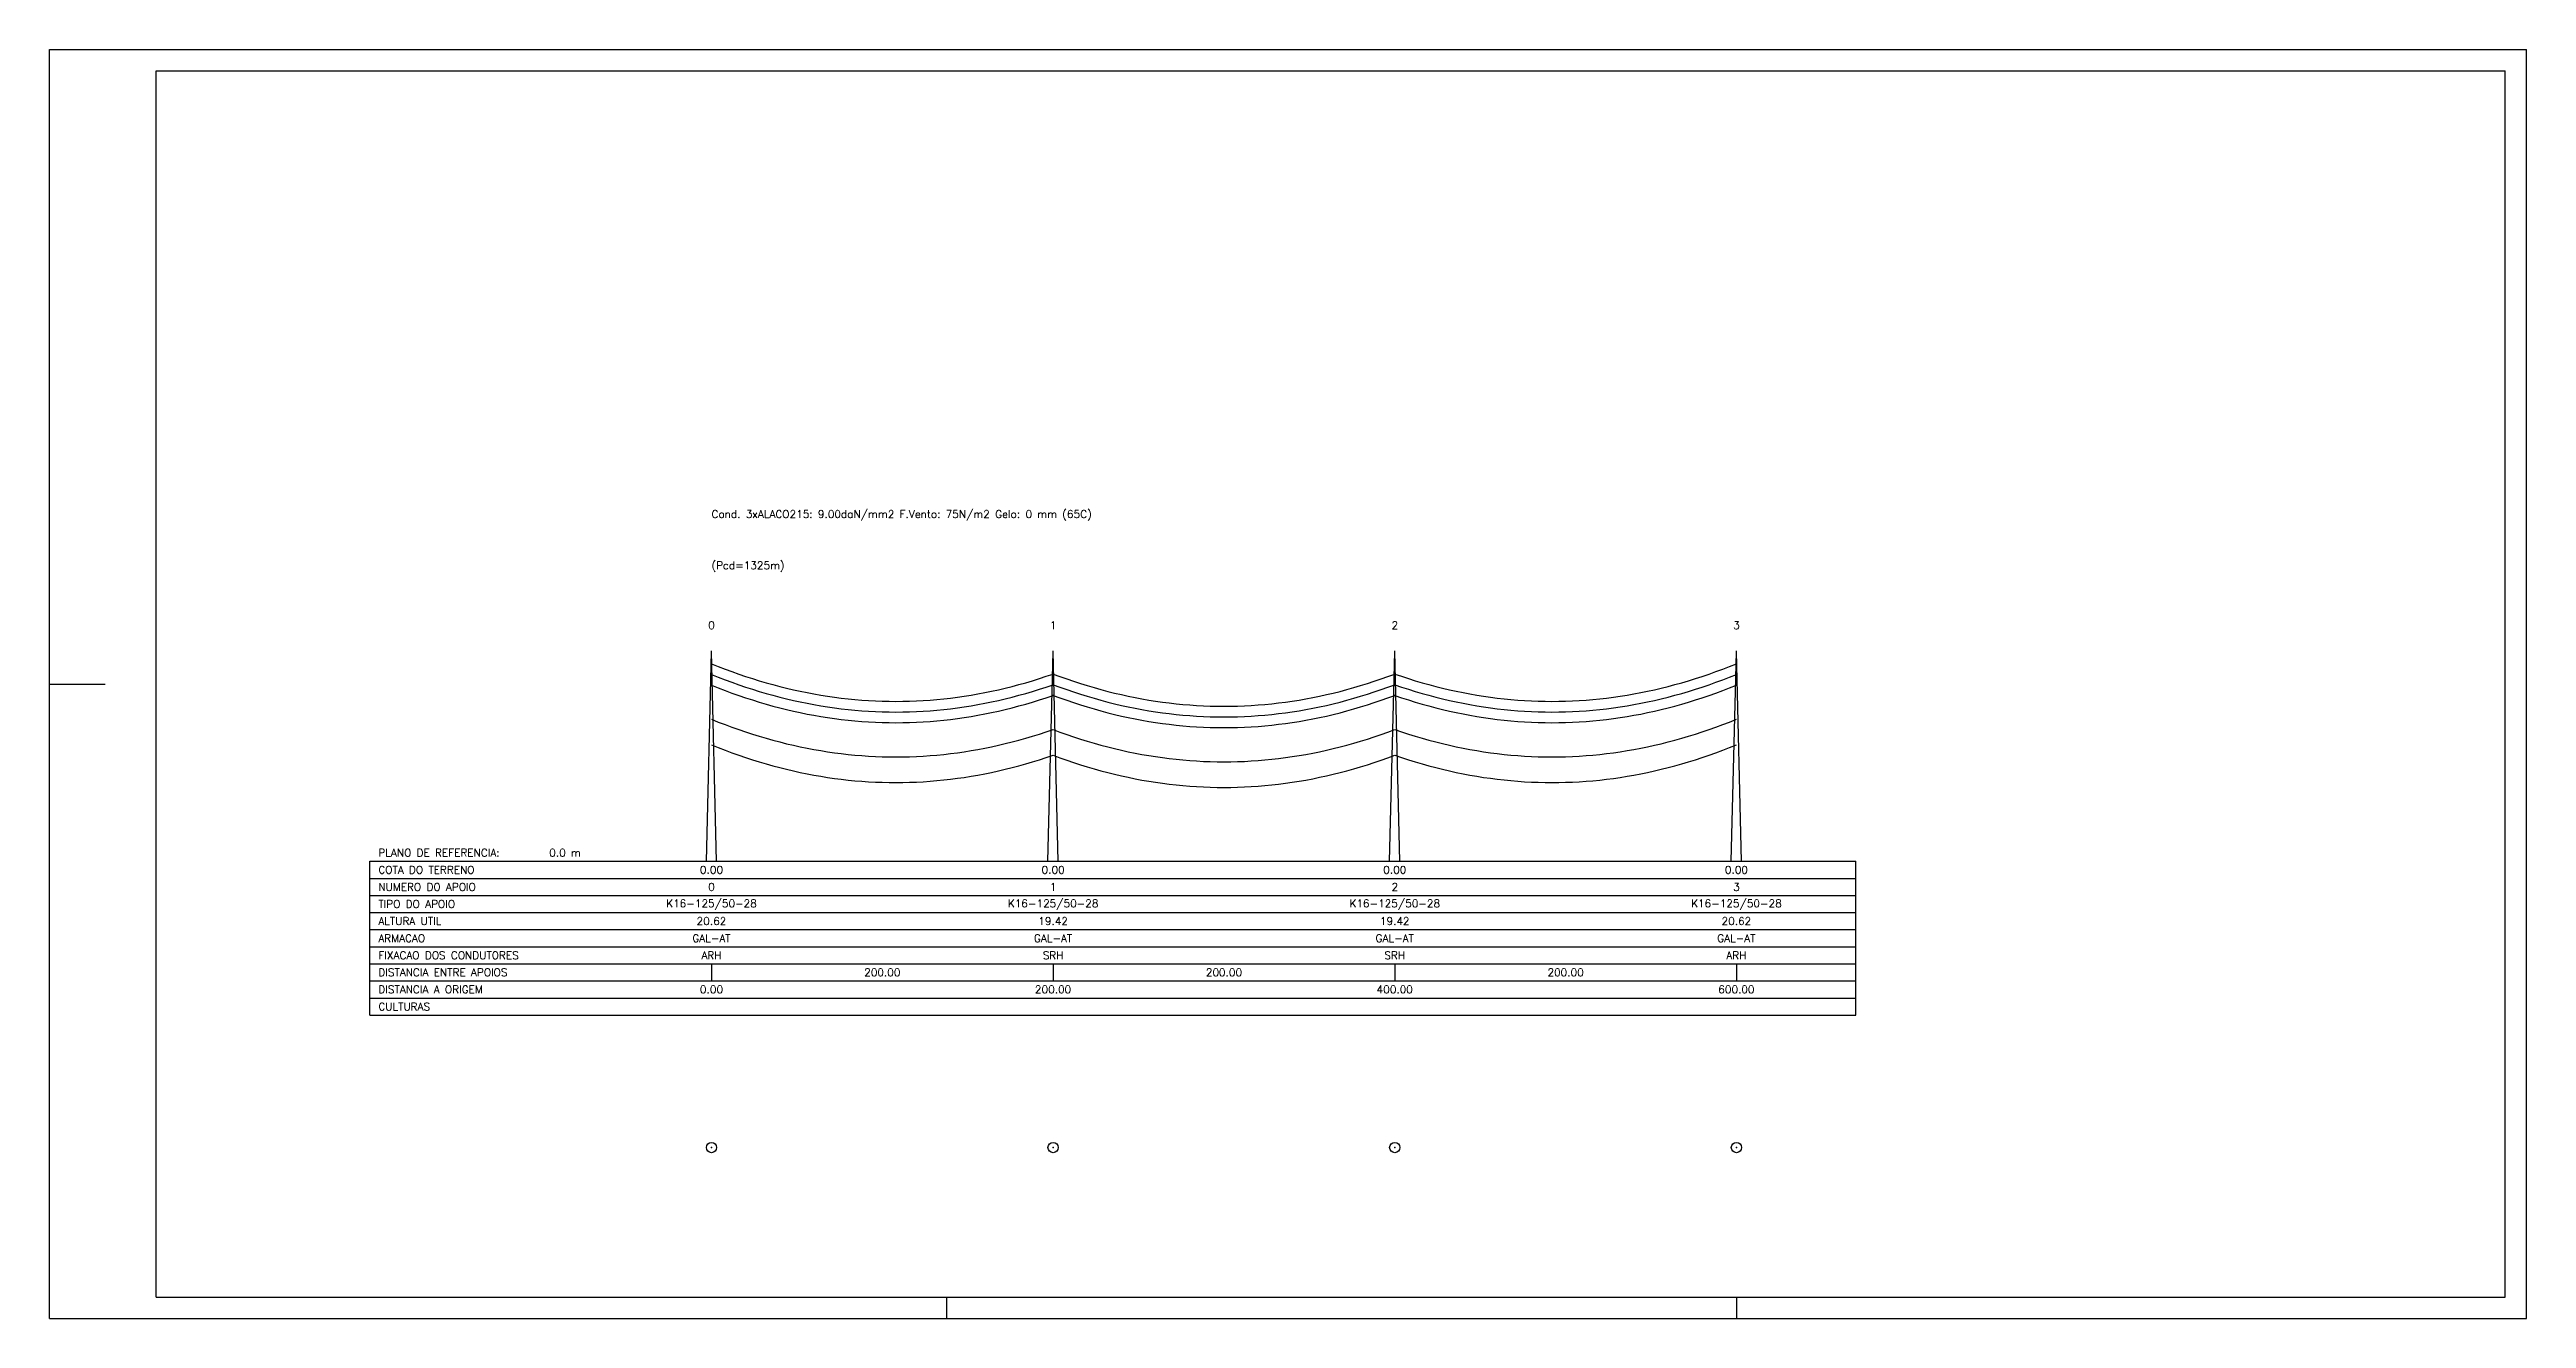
# Model space of a CAD drawing. Extents: x -288 to 1162, y -268 to 475.
import ezdxf
from ezdxf.enums import TextEntityAlignment as Align

# ---------------------------------------------------------------- set-up
doc = ezdxf.new("R2010")
doc.units = 0
for name, color, linetype in [('legenda_cercadura_exterior', 7, 'CONTINUOUS'), ('legenda_cercadura_interior', 2, 'CONTINUOUS'), ('legenda_guitarra_exterior', 3, 'CONTINUOUS'), ('legenda_guitarra_interior', 7, 'CONTINUOUS'), ('legenda_guitarra_texto', 7, 'CONTINUOUS'), ('perfil_cabos', 7, 'CONTINUOUS'), ('perfil_curva_1', 90, 'CONTINUOUS'), ('perfil_curva_2', 20, 'CONTINUOUS'), ('perfil_postes', 4, 'CONTINUOUS'), ('planta_postes', 3, 'CONTINUOUS')]:
    doc.layers.add(name, color=color, linetype=linetype)
doc.styles.get("Standard").update_dxf_attribs({"font": 'romans'})

# ---------------------------------------------------------------- blocks, each defined once
blk = doc.blocks.new('POSTEBETAO')
at = {"layer": 'PLANTA_POSTES', "color": 0, "linetype": 'CONTINUOUS'}
blk.add_circle((0, 0), 3, dxfattribs=at)

msp = doc.modelspace()

# ---------------------------------------------------------------- linework, layer by layer
at = {"layer": 'LEGENDA_CERCADURA_EXTERIOR', "linetype": 'CONTINUOUS'}
for p, q in [((-287.5, -267.5), (-287.5, 475)), ((-287.5, 475), (1162.5, 475)), ((1162.5, -267.5), (1162.5, 475)), ((-287.5, 103.75), (-255, 103.75)), ((237.5, -255), (237.5, -267.5)), ((700, -255), (700, -267.5)), ((-287.5, -267.5), (1162.5, -267.5))]:
    msp.add_line(p, q, dxfattribs=at)
at = {"layer": 'LEGENDA_CERCADURA_INTERIOR', "linetype": 'CONTINUOUS'}
for p, q in [((-225, -255), (-225, 462.5)), ((-225, 462.5), (1150, 462.5)), ((1150, -255), (1150, 462.5)), ((-225, -255), (1150, -255))]:
    msp.add_line(p, q, dxfattribs=at)
at = {"layer": 'LEGENDA_GUITARRA_EXTERIOR', "linetype": 'CONTINUOUS'}
for p, q in [((-100, 0), (770, 0)), ((-100, -90), (-100, 0)), ((770, -90), (770, 0)), ((-100, -90), (770, -90))]:
    msp.add_line(p, q, dxfattribs=at)
at = {"layer": 'LEGENDA_GUITARRA_INTERIOR', "linetype": 'CONTINUOUS'}
for p, q in [((-100, -10), (770, -10)), ((-100, -20), (770, -20)), ((-100, -30), (770, -30)), ((-100, -40), (770, -40)), ((-100, -50), (770, -50)), ((-100, -60), (770, -60)), ((-100, -70), (770, -70)), ((-100, -80), (770, -80))]:
    msp.add_line(p, q, dxfattribs=at)
at = {"layer": 'LEGENDA_GUITARRA_TEXTO', "linetype": 'CONTINUOUS'}
for p, q in [((100, 0), (100, 0)), ((300, 0), (300, 0)), ((500, 0), (500, 0)), ((700, 0), (700, 0)), ((100, -60), (100, -70)), ((300, -60), (300, -70)), ((500, -60), (500, -70)), ((700, -60), (700, -70))]:
    msp.add_line(p, q, dxfattribs=at)
at = {"layer": 'PERFIL_CABOS'}
for points in [[(100, 115.6), (104, 113.999), (108, 112.4585), (112, 110.9786), (116, 109.5592), (120, 108.2004), (124, 106.9021), (128, 105.6643), (132, 104.487), (136, 103.3701), (140, 102.3138), (144, 101.3179), (148, 100.3825), (152, 99.50749), (156, 98.69294), (160, 97.93883), (164, 97.24514), (168, 96.61188), (172, 96.03902), (176, 95.52657), (180, 95.07453), (184, 94.68288), (188, 94.35163), (192, 94.08078), (196, 93.87031), (200, 93.72023), (204, 93.63054), (208, 93.60123), (212, 93.63231), (216, 93.72377), (220, 93.87562), (224, 94.08786), (228, 94.36049), (232, 94.69351), (236, 95.08693), (240, 95.54074), (244, 96.05496), (248, 96.62959), (252, 97.26463), (256, 97.96009), (260, 98.71597), (264, 99.53229), (268, 100.409), (272, 101.3463), (276, 102.3439), (280, 103.402), (284, 104.5206), (288, 105.6997), (292, 106.9393), (296, 108.2394), (300, 109.6)], [(100, 109.35), (104, 107.749), (108, 106.2085), (112, 104.7286), (116, 103.3092), (120, 101.9504), (124, 100.6521), (128, 99.41428), (132, 98.23697), (136, 97.12014), (140, 96.06379), (144, 95.0679), (148, 94.13247), (152, 93.25749), (156, 92.44294), (160, 91.68883), (164, 90.99514), (168, 90.36188), (172, 89.78902), (176, 89.27657), (180, 88.82453), (184, 88.43288), (188, 88.10163), (192, 87.83078), (196, 87.62031), (200, 87.47023), (204, 87.38054), (208, 87.35123), (212, 87.38231), (216, 87.47377), (220, 87.62562), (224, 87.83786), (228, 88.11049), (232, 88.44351), (236, 88.83693), (240, 89.29074), (244, 89.80496), (248, 90.37959), (252, 91.01463), (256, 91.71009), (260, 92.46597), (264, 93.28229), (268, 94.15905), (272, 95.09625), (276, 96.09391), (280, 97.15204), (284, 98.27064), (288, 99.44972), (292, 100.6893), (296, 101.9894), (300, 103.35)], [(100, 103.1), (104, 101.499), (108, 99.9585), (112, 98.47859), (116, 97.05923), (120, 95.7004), (124, 94.40208), (128, 93.16428), (132, 91.98697), (136, 90.87014), (140, 89.81379), (144, 88.8179), (148, 87.88247), (152, 87.00749), (156, 86.19294), (160, 85.43883), (164, 84.74514), (168, 84.11188), (172, 83.53902), (176, 83.02657), (180, 82.57453), (184, 82.18288), (188, 81.85163), (192, 81.58078), (196, 81.37031), (200, 81.22023), (204, 81.13054), (208, 81.10123), (212, 81.13231), (216, 81.22377), (220, 81.37562), (224, 81.58786), (228, 81.86049), (232, 82.19351), (236, 82.58693), (240, 83.04074), (244, 83.55496), (248, 84.12959), (252, 84.76463), (256, 85.46009), (260, 86.21597), (264, 87.03229), (268, 87.90905), (272, 88.84625), (276, 89.84391), (280, 90.90204), (284, 92.02064), (288, 93.19972), (292, 94.4393), (296, 95.73939), (300, 97.1)], [(300, 109.6), (304, 108.1192), (308, 106.699), (312, 105.3392), (316, 104.04), (320, 102.8013), (324, 101.6231), (328, 100.5054), (332, 99.44819), (336, 98.45142), (340, 97.5151), (344, 96.63923), (348, 95.8238), (352, 95.0688), (356, 94.37423), (360, 93.74007), (364, 93.16633), (368, 92.653), (372, 92.20007), (376, 91.80754), (380, 91.4754), (384, 91.20366), (388, 90.9923), (392, 90.84134), (396, 90.75076), (400, 90.72057), (404, 90.75076), (408, 90.84134), (412, 90.9923), (416, 91.20366), (420, 91.4754), (424, 91.80754), (428, 92.20007), (432, 92.653), (436, 93.16633), (440, 93.74007), (444, 94.37423), (448, 95.0688), (452, 95.8238), (456, 96.63923), (460, 97.5151), (464, 98.45142), (468, 99.44819), (472, 100.5054), (476, 101.6231), (480, 102.8013), (484, 104.04), (488, 105.3392), (492, 106.699), (496, 108.1192), (500, 109.6)], [(300, 103.35), (304, 101.8692), (308, 100.449), (312, 99.08923), (316, 97.79003), (320, 96.55134), (324, 95.37314), (328, 94.25543), (332, 93.19819), (336, 92.20142), (340, 91.2651), (344, 90.38923), (348, 89.5738), (352, 88.8188), (356, 88.12423), (360, 87.49007), (364, 86.91633), (368, 86.403), (372, 85.95007), (376, 85.55754), (380, 85.2254), (384, 84.95366), (388, 84.7423), (392, 84.59134), (396, 84.50076), (400, 84.47057), (404, 84.50076), (408, 84.59134), (412, 84.7423), (416, 84.95366), (420, 85.2254), (424, 85.55754), (428, 85.95007), (432, 86.403), (436, 86.91633), (440, 87.49007), (444, 88.12423), (448, 88.8188), (452, 89.5738), (456, 90.38923), (460, 91.2651), (464, 92.20142), (468, 93.19819), (472, 94.25543), (476, 95.37314), (480, 96.55134), (484, 97.79003), (488, 99.08923), (492, 100.449), (496, 101.8692), (500, 103.35)], [(500, 109.6), (504, 108.2394), (508, 106.9393), (512, 105.6997), (516, 104.5206), (520, 103.402), (524, 102.3439), (528, 101.3463), (532, 100.409), (536, 99.53229), (540, 98.71597), (544, 97.96009), (548, 97.26463), (552, 96.62959), (556, 96.05496), (560, 95.54074), (564, 95.08693), (568, 94.69351), (572, 94.36049), (576, 94.08786), (580, 93.87562), (584, 93.72377), (588, 93.63231), (592, 93.60123), (596, 93.63054), (600, 93.72023), (604, 93.87031), (608, 94.08078), (612, 94.35163), (616, 94.68288), (620, 95.07453), (624, 95.52657), (628, 96.03902), (632, 96.61188), (636, 97.24514), (640, 97.93883), (644, 98.69294), (648, 99.50749), (652, 100.3825), (656, 101.3179), (660, 102.3138), (664, 103.3701), (668, 104.487), (672, 105.6643), (676, 106.9021), (680, 108.2004), (684, 109.5592), (688, 110.9786), (692, 112.4585), (696, 113.999), (700, 115.6)], [(500, 103.35), (504, 101.9894), (508, 100.6893), (512, 99.44972), (516, 98.27064), (520, 97.15204), (524, 96.09391), (528, 95.09625), (532, 94.15905), (536, 93.28229), (540, 92.46597), (544, 91.71009), (548, 91.01463), (552, 90.37959), (556, 89.80496), (560, 89.29074), (564, 88.83693), (568, 88.44351), (572, 88.11049), (576, 87.83786), (580, 87.62562), (584, 87.47377), (588, 87.38231), (592, 87.35123), (596, 87.38054), (600, 87.47023), (604, 87.62031), (608, 87.83078), (612, 88.10163), (616, 88.43288), (620, 88.82453), (624, 89.27657), (628, 89.78902), (632, 90.36188), (636, 90.99514), (640, 91.68883), (644, 92.44294), (648, 93.25749), (652, 94.13247), (656, 95.0679), (660, 96.06379), (664, 97.12014), (668, 98.23697), (672, 99.41428), (676, 100.6521), (680, 101.9504), (684, 103.3092), (688, 104.7286), (692, 106.2085), (696, 107.749), (700, 109.35)], [(500, 97.1), (504, 95.73939), (508, 94.4393), (512, 93.19972), (516, 92.02064), (520, 90.90204), (524, 89.84391), (528, 88.84625), (532, 87.90905), (536, 87.03229), (540, 86.21597), (544, 85.46009), (548, 84.76463), (552, 84.12959), (556, 83.55496), (560, 83.04074), (564, 82.58693), (568, 82.19351), (572, 81.86049), (576, 81.58786), (580, 81.37562), (584, 81.22377), (588, 81.13231), (592, 81.10123), (596, 81.13054), (600, 81.22023), (604, 81.37031), (608, 81.58078), (612, 81.85163), (616, 82.18288), (620, 82.57453), (624, 83.02657), (628, 83.53902), (632, 84.11188), (636, 84.74514), (640, 85.43883), (644, 86.19294), (648, 87.00749), (652, 87.88247), (656, 88.8179), (660, 89.81379), (664, 90.87014), (668, 91.98697), (672, 93.16428), (676, 94.40208), (680, 95.7004), (684, 97.05923), (688, 98.47859), (692, 99.9585), (696, 101.499), (700, 103.1)], [(300, 97.1), (304, 95.6192), (308, 94.19895), (312, 92.83923), (316, 91.54003), (320, 90.30134), (324, 89.12314), (328, 88.00543), (332, 86.94819), (336, 85.95142), (340, 85.0151), (344, 84.13923), (348, 83.3238), (352, 82.5688), (356, 81.87423), (360, 81.24007), (364, 80.66633), (368, 80.153), (372, 79.70007), (376, 79.30754), (380, 78.9754), (384, 78.70366), (388, 78.4923), (392, 78.34134), (396, 78.25076), (400, 78.22057), (404, 78.25076), (408, 78.34134), (412, 78.4923), (416, 78.70366), (420, 78.9754), (424, 79.30754), (428, 79.70007), (432, 80.153), (436, 80.66633), (440, 81.24007), (444, 81.87423), (448, 82.5688), (452, 83.3238), (456, 84.13923), (460, 85.0151), (464, 85.95142), (468, 86.94819), (472, 88.00543), (476, 89.12314), (480, 90.30134), (484, 91.54003), (488, 92.83923), (492, 94.19895), (496, 95.6192), (500, 97.1)]]:
    msp.add_lwpolyline(points, dxfattribs=at)
at = {"layer": 'PERFIL_CURVA_1'}
for points in [[(100, 83.1), (104, 81.49896), (108, 79.9585), (112, 78.47859), (116, 77.05923), (120, 75.7004), (124, 74.40208), (128, 73.16428), (132, 71.98697), (136, 70.87014), (140, 69.81379), (144, 68.8179), (148, 67.88247), (152, 67.00749), (156, 66.19294), (160, 65.43883), (164, 64.74514), (168, 64.11188), (172, 63.53902), (176, 63.02657), (180, 62.57453), (184, 62.18288), (188, 61.85163), (192, 61.58078), (196, 61.37031), (200, 61.22023), (204, 61.13054), (208, 61.10123), (212, 61.13231), (216, 61.22377), (220, 61.37562), (224, 61.58786), (228, 61.86049), (232, 62.19351), (236, 62.58693), (240, 63.04074), (244, 63.55496), (248, 64.12959), (252, 64.76463), (256, 65.46009), (260, 66.21597), (264, 67.03229), (268, 67.90905), (272, 68.84625), (276, 69.84391), (280, 70.90204), (284, 72.02064), (288, 73.19972), (292, 74.4393), (296, 75.73939), (300, 77.1)], [(300, 77.1), (304, 75.6192), (308, 74.19895), (312, 72.83923), (316, 71.54003), (320, 70.30134), (324, 69.12314), (328, 68.00543), (332, 66.94819), (336, 65.95142), (340, 65.0151), (344, 64.13923), (348, 63.3238), (352, 62.5688), (356, 61.87423), (360, 61.24007), (364, 60.66633), (368, 60.153), (372, 59.70007), (376, 59.30754), (380, 58.9754), (384, 58.70366), (388, 58.4923), (392, 58.34134), (396, 58.25076), (400, 58.22057), (404, 58.25076), (408, 58.34134), (412, 58.4923), (416, 58.70366), (420, 58.9754), (424, 59.30754), (428, 59.70007), (432, 60.153), (436, 60.66633), (440, 61.24007), (444, 61.87423), (448, 62.5688), (452, 63.3238), (456, 64.13923), (460, 65.0151), (464, 65.95142), (468, 66.94819), (472, 68.00543), (476, 69.12314), (480, 70.30134), (484, 71.54003), (488, 72.83923), (492, 74.19895), (496, 75.6192), (500, 77.1)], [(500, 77.1), (504, 75.73939), (508, 74.4393), (512, 73.19972), (516, 72.02064), (520, 70.90204), (524, 69.84391), (528, 68.84625), (532, 67.90905), (536, 67.03229), (540, 66.21597), (544, 65.46009), (548, 64.76463), (552, 64.12959), (556, 63.55496), (560, 63.04074), (564, 62.58693), (568, 62.19351), (572, 61.86049), (576, 61.58786), (580, 61.37562), (584, 61.22377), (588, 61.13231), (592, 61.10123), (596, 61.13054), (600, 61.22023), (604, 61.37031), (608, 61.58078), (612, 61.85163), (616, 62.18288), (620, 62.57453), (624, 63.02657), (628, 63.53902), (632, 64.11188), (636, 64.74514), (640, 65.43883), (644, 66.19294), (648, 67.00749), (652, 67.88247), (656, 68.8179), (660, 69.81379), (664, 70.87014), (668, 71.98697), (672, 73.16428), (676, 74.40208), (680, 75.7004), (684, 77.05923), (688, 78.47859), (692, 79.9585), (696, 81.49896), (700, 83.1)]]:
    msp.add_lwpolyline(points, dxfattribs=at)
at = {"layer": 'PERFIL_CURVA_2'}
for points in [[(100, 68.1), (104, 66.49896), (108, 64.9585), (112, 63.47859), (116, 62.05923), (120, 60.7004), (124, 59.40208), (128, 58.16428), (132, 56.98697), (136, 55.87014), (140, 54.81379), (144, 53.8179), (148, 52.88247), (152, 52.00749), (156, 51.19294), (160, 50.43883), (164, 49.74514), (168, 49.11188), (172, 48.53902), (176, 48.02657), (180, 47.57453), (184, 47.18288), (188, 46.85163), (192, 46.58078), (196, 46.37031), (200, 46.22023), (204, 46.13054), (208, 46.10123), (212, 46.13231), (216, 46.22377), (220, 46.37562), (224, 46.58786), (228, 46.86049), (232, 47.19351), (236, 47.58693), (240, 48.04074), (244, 48.55496), (248, 49.12959), (252, 49.76463), (256, 50.46009), (260, 51.21597), (264, 52.03229), (268, 52.90905), (272, 53.84625), (276, 54.84391), (280, 55.90204), (284, 57.02064), (288, 58.19972), (292, 59.4393), (296, 60.73939), (300, 62.1)], [(300, 62.1), (304, 60.6192), (308, 59.19895), (312, 57.83923), (316, 56.54003), (320, 55.30134), (324, 54.12314), (328, 53.00543), (332, 51.94819), (336, 50.95142), (340, 50.0151), (344, 49.13923), (348, 48.3238), (352, 47.5688), (356, 46.87423), (360, 46.24007), (364, 45.66633), (368, 45.153), (372, 44.70007), (376, 44.30754), (380, 43.9754), (384, 43.70366), (388, 43.4923), (392, 43.34134), (396, 43.25076), (400, 43.22057), (404, 43.25076), (408, 43.34134), (412, 43.4923), (416, 43.70366), (420, 43.9754), (424, 44.30754), (428, 44.70007), (432, 45.153), (436, 45.66633), (440, 46.24007), (444, 46.87423), (448, 47.5688), (452, 48.3238), (456, 49.13923), (460, 50.0151), (464, 50.95142), (468, 51.94819), (472, 53.00543), (476, 54.12314), (480, 55.30134), (484, 56.54003), (488, 57.83923), (492, 59.19895), (496, 60.6192), (500, 62.1)], [(500, 62.1), (504, 60.73939), (508, 59.4393), (512, 58.19972), (516, 57.02064), (520, 55.90204), (524, 54.84391), (528, 53.84625), (532, 52.90905), (536, 52.03229), (540, 51.21597), (544, 50.46009), (548, 49.76463), (552, 49.12959), (556, 48.55496), (560, 48.04074), (564, 47.58693), (568, 47.19351), (572, 46.86049), (576, 46.58786), (580, 46.37562), (584, 46.22377), (588, 46.13231), (592, 46.10123), (596, 46.13054), (600, 46.22023), (604, 46.37031), (608, 46.58078), (612, 46.85163), (616, 47.18288), (620, 47.57453), (624, 48.02657), (628, 48.53902), (632, 49.11188), (636, 49.74514), (640, 50.43883), (644, 51.19294), (648, 52.00749), (652, 52.88247), (656, 53.8179), (660, 54.81379), (664, 55.87014), (668, 56.98697), (672, 58.16428), (676, 59.40208), (680, 60.7004), (684, 62.05923), (688, 63.47859), (692, 64.9585), (696, 66.49896), (700, 68.1)]]:
    msp.add_lwpolyline(points, dxfattribs=at)
at = {"layer": 'PERFIL_POSTES', "linetype": 'CONTINUOUS'}
for p, q in [((97, 0), (100, 122.5)), ((100, 122.5), (100, 123.15)), ((103, 0), (100, 122.5)), ((297, 0), (300, 122.5)), ((300, 122.5), (300, 123.15)), ((303, 0), (300, 122.5)), ((497, 0), (500, 122.5)), ((500, 122.5), (500, 123.15)), ((503, 0), (500, 122.5)), ((697, 0), (700, 122.5)), ((700, 122.5), (700, 123.15)), ((703, 0), (700, 122.5))]:
    msp.add_line(p, q, dxfattribs=at)
at = {"layer": 'PERFIL_POSTES'}
for p in [(100, 103.1), (100, 103.1), (300, 103.1), (500, 103.1), (700, 103.1), (700, 103.1), (300, 97.1), (500, 97.1)]:
    msp.add_point(p, dxfattribs=at)
at = {"layer": 'PLANTA_POSTES'}
for p in [(100, -167.5), (300, -167.5), (500, -167.5), (700, -167.5)]:
    msp.add_point(p, dxfattribs=at)

# ---------------------------------------------------------------- block references
for p in [(100, -167.5), (300, -167.5), (500, -167.5), (700, -167.5)]:
    msp.add_blockref('POSTEBETAO', p, dxfattribs=at)

# ---------------------------------------------------------------- texts
at = {"layer": 'LEGENDA_GUITARRA_TEXTO'}
for s, p in [('PLANO DE REFERENCIA:', (-95, 5)), ('0.0 m', (5, 5)), ('COTA DO TERRENO', (-95, -5)), ('NUMERO DO APOIO', (-95, -15)), ('TIPO DO APOIO', (-95, -25)), ('ALTURA UTIL', (-95, -35)), ('ARMACAO', (-95, -45)), ('FIXACAO DOS CONDUTORES', (-95, -55)), ('DISTANCIA ENTRE APOIOS', (-95, -65)), ('CULTURAS', (-95, -85)), ('DISTANCIA A ORIGEM', (-95, -75))]:
    msp.add_text(s, height=4.5, dxfattribs=at).set_placement(p, align=Align.MIDDLE_LEFT)
for s, p in [('0.00', (100, -5)), ('0', (100, -15)), ('0.00', (300, -5)), ('1', (300, -15)), ('0.00', (500, -5)), ('2', (500, -15)), ('0.00', (700, -5)), ('3', (700, -15)), ('K16-125/50-28', (100, -25)), ('K16-125/50-28', (300, -25)), ('K16-125/50-28', (500, -25)), ('K16-125/50-28', (700, -25)), ('GAL-AT', (100, -45)), ('20.62', (100, -35)), ('GAL-AT', (300, -45)), ('19.42', (300, -35)), ('GAL-AT', (500, -45)), ('19.42', (500, -35)), ('GAL-AT', (700, -45)), ('20.62', (700, -35)), ('ARH', (100, -55)), ('SRH', (300, -55)), ('SRH', (500, -55)), ('ARH', (700, -55)), ('200.00', (200, -65)), ('200.00', (400, -65)), ('200.00', (600, -65)), ('0.00', (100, -75)), ('200.00', (300, -75)), ('400.00', (500, -75)), ('600.00', (700, -75))]:
    msp.add_text(s, height=4.5, dxfattribs=at).set_placement(p, align=Align.MIDDLE)
at = {"layer": 'PERFIL_CABOS'}
for s, p in [('Cond. 3xALACO215: 9.00daN/mm2 F.Vento: 75N/m2 Gelo: 0 mm (65C)', (100, 203.15)), ('(Pcd=1325m)', (100, 173.15))]:
    msp.add_text(s, height=4.5, dxfattribs=at).set_placement(p, align=Align.MIDDLE_LEFT)
at = {"layer": 'PERFIL_POSTES'}
for s, p in [('0', (100, 138.15)), ('1', (300, 138.15)), ('2', (500, 138.15)), ('3', (700, 138.15))]:
    msp.add_text(s, height=4.5, dxfattribs=at).set_placement(p, align=Align.MIDDLE)

doc.saveas('drawing.dxf')
